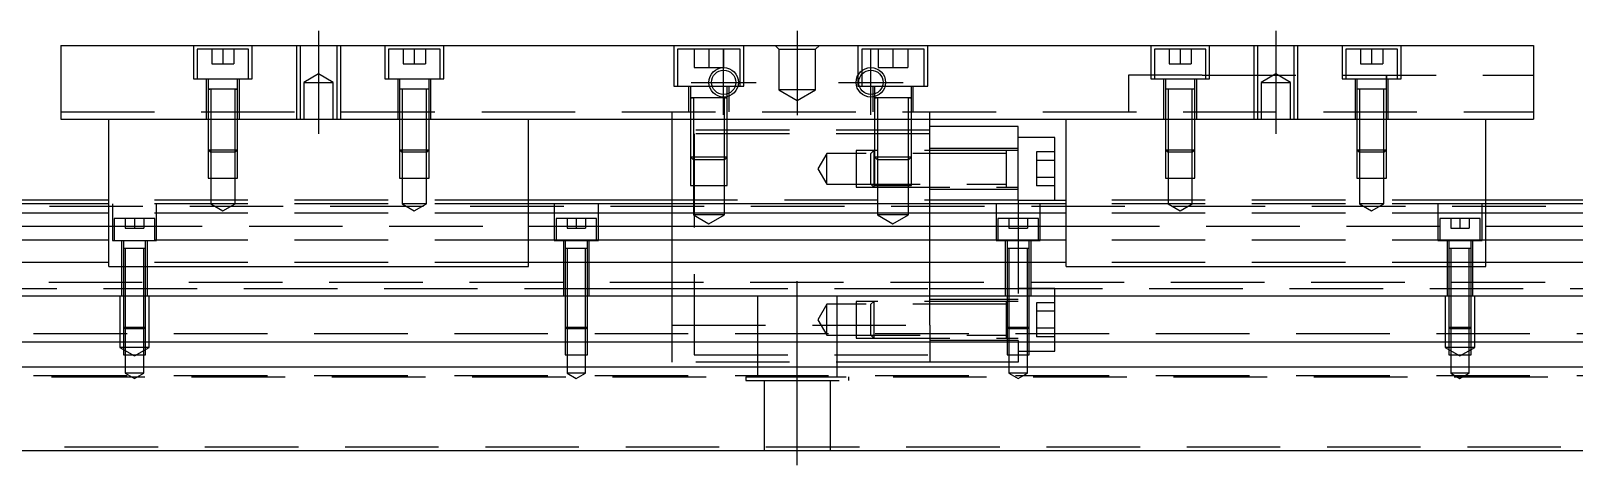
# Model space of a CAD drawing. Extents: x -12 to 731, y -279 to 102.
# Drawn here: x 185.9 to 395.5, y -235.7 to -176.7 of the extents above; entities that cross this region are included whole.
import ezdxf

# ---------------------------------------------------------------- set-up
doc = ezdxf.new("R2010")
doc.units = 0
doc.linetypes.add('CENTER', pattern=[50.8, 31.75, -6.35, 6.35, -6.35])
doc.linetypes.add('DASHED', pattern=[19.05, 12.7, -6.35])
doc.layers.get('0').update_dxf_attribs({"linetype": 'CONTINUOUS'})
doc.layers.add('CENTER', color=1, linetype='CENTER')

msp = doc.modelspace()

# ---------------------------------------------------------------- linework, layer by layer
at = {"color": 7, "linetype": 'CONTINUOUS'}
for p, q in [((190, -178.73), (190, -188.73)), ((190, -178.73), (390, -178.73)), ((390, -178.73), (390, -188.73)), ((190, -188.73), (390, -188.73)), ((196.5, -208.73), (196.5, -188.73)), ((253.5, -208.73), (253.5, -188.73)), ((273, -200.23), (273, -188.73)), ((308, -200.23), (308, -188.73)), ((320, -189.73), (308, -189.73)), ((320, -199.73), (320, -189.73)), ((326.5, -208.73), (326.5, -188.73)), ((383.5, -208.73), (383.5, -188.73)), ((325, -191.23), (320, -191.23)), ((325, -199.73), (325, -191.23)), ((196.5, -200.23), (0, -200.23)), ((196.5, -199.73), (60.5, -199.73)), ((273, -199.73), (253.5, -199.73)), ((326.5, -200.23), (253.5, -200.23)), ((320, -199.73), (326.5, -199.73)), ((525, -199.73), (383.5, -199.73)), ((580, -200.23), (383.5, -200.23)), ((196.5, -201.48), (0, -201.48)), ((0, -203.26), (196.5, -203.26)), ((326.5, -201.48), (253.5, -201.48)), ((253.5, -203.26), (326.5, -203.26)), ((580, -201.48), (383.5, -201.48)), ((383.5, -203.26), (580, -203.26)), ((196.5, -205.15), (0, -205.15)), ((326.5, -205.15), (253.5, -205.15)), ((580, -205.15), (383.5, -205.15)), ((196.5, -208.21), (0, -208.21)), ((196.5, -208.73), (253.5, -208.73)), ((326.5, -208.21), (253.5, -208.21)), ((326.5, -208.73), (383.5, -208.73)), ((580, -208.21), (383.5, -208.21)), ((0, -212.73), (580, -212.73)), ((580, -219.03), (0, -219.03)), ((580, -222.43), (0, -222.43)), ((0, -233.73), (580, -233.73))]:
    msp.add_line(p, q, dxfattribs=at)
at = {"color": 3, "linetype": 'DASHED'}
for p, q in [((208, -178.73), (208, -183.23)), ((215.5, -179.23), (208.5, -179.23)), ((208.5, -179.23), (208.5, -183.23)), ((210.5, -179.23), (210.5, -181.23)), ((212, -179.23), (212, -181.23)), ((213.5, -179.23), (213.5, -181.23)), ((215.5, -183.23), (215.5, -179.23)), ((216, -183.23), (216, -178.73)), ((222, -178.73), (222, -188.73)), ((222.5, -178.73), (222.5, -188.73)), ((227.5, -188.73), (227.5, -178.73)), ((228, -188.73), (228, -178.73)), ((234, -178.73), (234, -183.23)), ((241.5, -179.23), (234.5, -179.23)), ((234.5, -179.23), (234.5, -183.23)), ((236.5, -179.23), (236.5, -181.23)), ((238, -179.23), (238, -181.23)), ((239.5, -179.23), (239.5, -181.23)), ((241.5, -183.23), (241.5, -179.23)), ((242, -183.23), (242, -178.73)), ((273.25, -178.73), (273.25, -184.23)), ((282.25, -179.23), (273.75, -179.23)), ((273.75, -179.23), (273.75, -184.23)), ((276, -179.23), (276, -181.73)), ((278, -179.23), (278, -181.73)), ((280, -179.23), (280, -181.73)), ((282.25, -184.23), (282.25, -179.23)), ((282.75, -184.23), (282.75, -178.73)), ((287.5, -179.23), (287, -178.73)), ((287.5, -179.23), (287.5, -184.73)), ((287.5, -179.23), (292.5, -179.23)), ((292.5, -179.23), (293, -178.73)), ((292.5, -184.73), (292.5, -179.23)), ((298.25, -178.73), (298.25, -184.23)), ((307.25, -179.23), (298.75, -179.23)), ((298.75, -179.23), (298.75, -182.17)), ((301, -179.23), (301, -181.73)), ((303, -179.23), (303, -181.73)), ((305, -179.23), (305, -181.73)), ((307.25, -184.23), (307.25, -179.23)), ((307.75, -184.23), (307.75, -178.73)), ((338, -178.73), (338, -183.23)), ((345.5, -179.23), (338.5, -179.23)), ((338.5, -179.23), (338.5, -183.23)), ((340.5, -179.23), (340.5, -181.23)), ((342, -179.23), (342, -181.23)), ((343.5, -179.23), (343.5, -181.23)), ((345.5, -183.23), (345.5, -179.23)), ((346, -183.23), (346, -178.73)), ((352, -178.73), (352, -188.73)), ((352.5, -178.73), (352.5, -188.73)), ((357.5, -188.73), (357.5, -178.73)), ((358, -188.73), (358, -178.73)), ((364, -178.73), (364, -183.23)), ((371.5, -179.23), (364.5, -179.23)), ((364.5, -179.23), (364.5, -183.23)), ((366.5, -179.23), (366.5, -181.23)), ((368, -179.23), (368, -181.23)), ((369.5, -179.23), (369.5, -181.23)), ((371.5, -183.23), (371.5, -179.23)), ((372, -183.23), (372, -178.73)), ((210.5, -181.23), (212, -181.23)), ((212, -181.23), (213.5, -181.23)), ((236.5, -181.23), (238, -181.23)), ((238, -181.23), (239.5, -181.23)), ((276, -181.73), (278, -181.73)), ((278, -181.73), (280, -181.73)), ((298.75, -182.17), (298.75, -182.65)), ((301, -181.73), (303, -181.73)), ((303, -181.73), (305, -181.73)), ((340.5, -181.23), (342, -181.23)), ((342, -181.23), (343.5, -181.23)), ((366.5, -181.23), (368, -181.23)), ((368, -181.23), (369.5, -181.23)), ((208, -183.23), (216, -183.23)), ((209.75, -183.23), (209.75, -188.73)), ((210, -183.23), (210, -184.63)), ((214, -184.63), (214, -183.23)), ((214.25, -188.73), (214.25, -183.23)), ((225, -182.58), (223, -183.73)), ((223, -183.73), (225, -183.73)), ((223, -183.73), (223, -188.73)), ((227, -183.73), (225, -182.58)), ((225, -183.73), (227, -183.73)), ((227, -188.73), (227, -183.73)), ((234, -183.23), (242, -183.23)), ((235.75, -183.23), (235.75, -188.73)), ((236, -183.23), (236, -184.63)), ((240, -184.63), (240, -183.23)), ((240.25, -188.73), (240.25, -183.23)), ((273.25, -184.23), (282.75, -184.23)), ((275.25, -184.23), (275.25, -187.73)), ((275.5, -184.23), (275.5, -185.83)), ((280.5, -185.3), (280.5, -184.23)), ((280.75, -187.73), (280.75, -184.23)), ((298.25, -184.23), (307.75, -184.23)), ((298.75, -182.65), (298.75, -184.23)), ((300.25, -184.23), (300.25, -187.73)), ((300.5, -184.23), (300.5, -185.3)), ((305.5, -185.83), (305.5, -184.23)), ((305.75, -187.73), (305.75, -184.23)), ((345, -182.73), (335, -182.73)), ((335, -182.73), (335, -187.73)), ((338, -183.23), (346, -183.23)), ((339.75, -183.23), (339.75, -188.73)), ((340, -183.23), (340, -184.63)), ((344, -184.63), (344, -183.23)), ((344.25, -188.73), (344.25, -183.23)), ((345, -182.73), (390, -182.73)), ((355, -182.58), (353, -183.73)), ((353, -183.73), (355, -183.73)), ((353, -183.73), (353, -188.73)), ((357, -183.73), (355, -182.58)), ((355, -183.73), (357, -183.73)), ((357, -188.73), (357, -183.73)), ((364, -183.23), (372, -183.23)), ((365.75, -183.23), (365.75, -188.73)), ((366, -183.23), (366, -184.63)), ((370, -183.23), (370, -182.73)), ((370, -182.73), (370, -183.23)), ((370, -184.63), (370, -183.23)), ((370.25, -188.73), (370.25, -183.23)), ((210, -184.62), (210, -184.63)), ((210, -184.63), (210.22, -184.63)), ((210.22, -184.63), (210, -184.63)), ((210, -184.63), (210, -188.73)), ((210, -184.63), (210, -184.63)), ((213.78, -184.63), (210.22, -184.63)), ((210.35, -184.63), (210.35, -188.73)), ((213.65, -188.73), (213.65, -184.63)), ((213.78, -184.63), (214, -184.63)), ((214, -184.63), (213.78, -184.63)), ((214, -184.63), (214, -184.62)), ((214, -188.73), (214, -184.63)), ((214, -184.63), (214, -184.63)), ((236, -184.62), (236, -184.63)), ((236.22, -184.63), (236, -184.63)), ((236, -184.63), (236, -188.73)), ((236, -184.63), (236, -184.63)), ((239.78, -184.63), (236.22, -184.63)), ((236.35, -184.63), (236.35, -188.73)), ((239.65, -188.73), (239.65, -184.63)), ((240, -184.63), (239.78, -184.63)), ((240, -184.63), (240, -184.62)), ((240, -188.73), (240, -184.63)), ((240, -184.63), (240, -184.63)), ((275.5, -185.83), (275.76, -185.83)), ((275.76, -185.83), (275.5, -185.83)), ((275.5, -185.83), (275.5, -185.84)), ((275.5, -185.83), (275.5, -185.83)), ((275.5, -185.83), (275.5, -187.73)), ((280.01, -185.83), (275.76, -185.83)), ((275.9, -185.83), (275.9, -187.73)), ((280.24, -185.83), (280.01, -185.83)), ((280.1, -187.73), (280.1, -185.83)), ((280.24, -185.83), (280.5, -185.83)), ((280.5, -185.83), (280.24, -185.83)), ((280.5, -185.67), (280.5, -185.3)), ((280.5, -185.83), (280.5, -185.67)), ((280.5, -185.84), (280.5, -185.83)), ((280.5, -187.73), (280.5, -185.83)), ((280.5, -185.83), (280.5, -185.83)), ((292.5, -184.73), (287.5, -184.73)), ((287.5, -184.73), (290, -186.17)), ((290, -186.17), (292.5, -184.73)), ((300.5, -185.3), (300.5, -185.67)), ((300.5, -185.67), (300.5, -185.83)), ((300.5, -185.83), (300.76, -185.83)), ((300.76, -185.83), (300.5, -185.83)), ((300.5, -185.83), (300.5, -185.84)), ((300.5, -185.83), (300.5, -185.83)), ((300.5, -185.83), (300.5, -187.73)), ((305.24, -185.83), (300.76, -185.83)), ((300.9, -185.83), (300.9, -187.73)), ((305.1, -187.73), (305.1, -185.83)), ((305.24, -185.83), (305.5, -185.83)), ((305.5, -185.83), (305.24, -185.83)), ((305.5, -185.84), (305.5, -185.83)), ((305.5, -187.73), (305.5, -185.83)), ((305.5, -185.83), (305.5, -185.83)), ((340, -184.62), (340, -184.63)), ((340.22, -184.63), (340, -184.63)), ((340, -184.63), (340, -188.73)), ((340, -184.63), (340, -184.63)), ((343.78, -184.63), (340.22, -184.63)), ((340.35, -184.63), (340.35, -188.73)), ((343.65, -188.73), (343.65, -184.63)), ((344, -184.63), (343.78, -184.63)), ((344, -184.63), (344, -184.62)), ((344, -188.73), (344, -184.63)), ((344, -184.63), (344, -184.63)), ((366, -184.62), (366, -184.63)), ((370, -184.63), (366, -184.63)), ((366, -184.63), (366, -184.63)), ((366, -184.63), (366, -188.73)), ((366.35, -184.63), (366.35, -188.73)), ((369.65, -188.73), (369.65, -184.63)), ((370, -188.73), (370, -184.63)), ((190, -187.73), (390, -187.73)), ((273, -188.73), (273, -187.73)), ((275.5, -187.73), (275.5, -188.73)), ((275.5, -187.73), (275.5, -188.73)), ((275.9, -187.73), (275.9, -188.73)), ((280.1, -188.73), (280.1, -187.73)), ((280.5, -188.73), (280.5, -187.73)), ((280.5, -188.73), (280.5, -187.73)), ((300.5, -187.73), (300.5, -188.73)), ((300.5, -187.73), (300.5, -188.73)), ((300.9, -187.73), (300.9, -188.73)), ((305.1, -188.73), (305.1, -187.73)), ((305.5, -188.73), (305.5, -187.73)), ((305.5, -188.73), (305.5, -187.73)), ((308, -188.73), (308, -187.73)), ((210, -188.73), (210, -192.88)), ((210, -188.73), (210, -192.88)), ((210.35, -188.73), (210.35, -193.23)), ((213.65, -193.23), (213.65, -188.73)), ((214, -192.88), (214, -188.73)), ((214, -192.88), (214, -188.73)), ((236, -188.73), (236, -192.88)), ((236, -188.73), (236, -192.88)), ((236.35, -188.73), (236.35, -193.23)), ((239.65, -193.23), (239.65, -188.73)), ((240, -192.88), (240, -188.73)), ((240, -192.88), (240, -188.73)), ((308, -190.23), (273, -190.23)), ((275.5, -188.73), (275.5, -193.83)), ((275.5, -188.73), (275.5, -193.83)), ((275.9, -188.73), (275.9, -194.23)), ((280.1, -194.23), (280.1, -188.73)), ((280.5, -193.83), (280.5, -188.73)), ((280.5, -193.83), (280.5, -188.73)), ((300.5, -188.73), (300.5, -193.83)), ((300.5, -188.73), (300.5, -193.83)), ((300.9, -188.73), (300.9, -194.23)), ((305.1, -194.23), (305.1, -188.73)), ((305.5, -193.83), (305.5, -188.73)), ((305.5, -193.83), (305.5, -188.73)), ((340, -188.73), (340, -192.88)), ((340, -188.73), (340, -192.88)), ((340.35, -188.73), (340.35, -193.23)), ((343.65, -193.23), (343.65, -188.73)), ((344, -192.88), (344, -188.73)), ((344, -192.88), (344, -188.73)), ((366, -188.73), (366, -192.88)), ((366, -188.73), (366, -192.88)), ((366.35, -188.73), (366.35, -193.23)), ((369.65, -193.23), (369.65, -188.73)), ((370, -192.88), (370, -188.73)), ((370, -192.88), (370, -188.73)), ((308, -190.73), (276, -190.73)), ((276, -190.73), (276, -220.73)), ((320, -192.73), (308, -192.73)), ((210, -192.88), (214, -192.88)), ((210, -192.88), (210, -196.73)), ((210, -192.88), (210.35, -193.23)), ((213.65, -193.23), (210.35, -193.23)), ((210.35, -193.23), (210.35, -196.73)), ((213.65, -193.23), (214, -192.88)), ((213.65, -196.73), (213.65, -193.23)), ((214, -196.73), (214, -192.88)), ((236, -192.88), (240, -192.88)), ((236, -192.88), (236, -196.73)), ((236, -192.88), (236.35, -193.23)), ((239.65, -193.23), (236.35, -193.23)), ((236.35, -193.23), (236.35, -196.73)), ((239.65, -193.23), (240, -192.88)), ((239.65, -196.73), (239.65, -193.23)), ((240, -196.73), (240, -192.88)), ((275.5, -193.83), (278.5, -193.83)), ((275.5, -193.83), (275.5, -197.73)), ((275.5, -193.83), (275.9, -194.23)), ((278.5, -194.23), (275.9, -194.23)), ((275.9, -194.23), (275.9, -197.73)), ((278.5, -193.83), (280.5, -193.83)), ((280.1, -194.23), (278.5, -194.23)), ((280.1, -194.23), (280.5, -193.83)), ((280.1, -197.73), (280.1, -194.23)), ((280.5, -197.73), (280.5, -193.83)), ((294, -193.38), (292.79, -195.48)), ((294, -197.58), (294, -193.38)), ((318.4, -193.38), (294, -193.38)), ((298, -192.98), (298, -197.98)), ((320, -192.98), (298, -192.98)), ((300.4, -192.98), (300.4, -197.98)), ((300.5, -193.83), (301.5, -193.83)), ((300.5, -193.83), (300.5, -197.73)), ((300.5, -193.83), (300.9, -194.23)), ((301.5, -194.23), (300.9, -194.23)), ((300.9, -194.23), (300.9, -197.73)), ((301.5, -193.83), (305.5, -193.83)), ((305.1, -194.23), (301.5, -194.23)), ((305.1, -194.23), (305.5, -193.83)), ((305.1, -197.73), (305.1, -194.23)), ((305.5, -197.73), (305.5, -193.83)), ((318.4, -197.98), (318.4, -192.98)), ((322.5, -193.17), (322.5, -197.79)), ((325, -193.17), (322.5, -193.17)), ((325, -194.33), (322.5, -194.33)), ((340, -192.88), (344, -192.88)), ((340, -192.88), (340, -196.73)), ((340, -192.88), (340.35, -193.23)), ((343.65, -193.23), (340.35, -193.23)), ((340.35, -193.23), (340.35, -196.73)), ((343.65, -193.23), (344, -192.88)), ((343.65, -196.73), (343.65, -193.23)), ((344, -196.73), (344, -192.88)), ((366, -192.88), (370, -192.88)), ((366, -192.88), (366, -196.73)), ((366, -192.88), (366.35, -193.23)), ((369.65, -193.23), (366.35, -193.23)), ((366.35, -193.23), (366.35, -196.73)), ((369.65, -193.23), (370, -192.88)), ((369.65, -196.73), (369.65, -193.23)), ((370, -196.73), (370, -192.88)), ((210, -196.73), (214, -196.73)), ((210.35, -196.73), (210.35, -200.23)), ((213.65, -200.23), (213.65, -196.73)), ((236, -196.73), (240, -196.73)), ((236.35, -196.73), (236.35, -200.23)), ((239.65, -200.23), (239.65, -196.73)), ((292.79, -195.48), (294, -197.58)), ((325, -196.63), (322.5, -196.63)), ((340, -196.73), (344, -196.73)), ((340.35, -196.73), (340.35, -200.23)), ((343.65, -200.23), (343.65, -196.73)), ((366, -196.73), (370, -196.73)), ((366.35, -196.73), (366.35, -200.23)), ((369.65, -200.23), (369.65, -196.73)), ((275.5, -197.73), (280.5, -197.73)), ((275.9, -197.73), (275.9, -201.73)), ((280.1, -201.73), (280.1, -197.73)), ((294, -197.58), (318.4, -197.58)), ((298, -197.98), (320, -197.98)), ((300.5, -197.73), (305.5, -197.73)), ((300.9, -197.73), (300.9, -201.73)), ((305.1, -201.73), (305.1, -197.73)), ((308, -198.23), (320, -198.23)), ((325, -197.79), (322.5, -197.79)), ((525, -200.61), (55, -200.61)), ((253.5, -199.73), (196.5, -199.73)), ((253.5, -200.23), (196.5, -200.23)), ((197, -200.23), (197, -205.23)), ((203, -205.23), (203, -200.23)), ((213.65, -200.23), (210.35, -200.23)), ((210.35, -200.23), (212, -201.18)), ((212, -201.18), (213.65, -200.23)), ((239.65, -200.23), (236.35, -200.23)), ((236.35, -200.23), (238, -201.18)), ((238, -201.18), (239.65, -200.23)), ((257, -200.23), (257, -205.23)), ((263, -205.23), (263, -200.23)), ((276, -199.73), (273, -199.73)), ((273, -208.73), (273, -200.23)), ((320, -199.73), (276, -199.73)), ((308, -208.73), (308, -200.23)), ((317, -200.23), (317, -205.23)), ((320, -199.73), (320, -221.73)), ((323, -205.23), (323, -200.23)), ((383.5, -199.73), (326.5, -199.73)), ((383.5, -200.23), (326.5, -200.23)), ((343.65, -200.23), (340.35, -200.23)), ((340.35, -200.23), (342, -201.18)), ((342, -201.18), (343.65, -200.23)), ((369.65, -200.23), (366.35, -200.23)), ((366.35, -200.23), (368, -201.18)), ((368, -201.18), (369.65, -200.23)), ((377, -200.23), (377, -205.23)), ((383, -205.23), (383, -200.23)), ((253.5, -201.48), (196.5, -201.48)), ((196.5, -203.26), (253.5, -203.26)), ((202.75, -202.23), (197.25, -202.23)), ((197.25, -202.23), (197.25, -205.23)), ((198.75, -202.23), (198.75, -203.53)), ((200, -202.23), (200, -203.53)), ((201.25, -202.23), (201.25, -203.53)), ((202.75, -205.23), (202.75, -202.23)), ((262.75, -202.23), (257.25, -202.23)), ((257.25, -202.23), (257.25, -205.23)), ((258.75, -202.23), (258.75, -203.53)), ((260, -202.23), (260, -203.53)), ((261.25, -202.23), (261.25, -203.53)), ((262.75, -205.23), (262.75, -202.23)), ((280.1, -201.73), (275.9, -201.73)), ((275.9, -201.73), (278, -202.94)), ((278, -202.94), (280.1, -201.73)), ((305.1, -201.73), (300.9, -201.73)), ((300.9, -201.73), (303, -202.94)), ((303, -202.94), (305.1, -201.73)), ((322.75, -202.23), (317.25, -202.23)), ((317.25, -202.23), (317.25, -205.23)), ((318.75, -202.23), (318.75, -203.53)), ((320, -202.23), (320, -203.53)), ((320, -202.23), (320, -203.53)), ((321.25, -202.23), (321.25, -203.53)), ((322.75, -205.23), (322.75, -202.23)), ((383.5, -201.48), (326.5, -201.48)), ((326.5, -203.26), (383.5, -203.26)), ((382.75, -202.23), (377.25, -202.23)), ((377.25, -202.23), (377.25, -205.23)), ((378.75, -202.23), (378.75, -203.53)), ((380, -202.23), (380, -203.53)), ((381.25, -202.23), (381.25, -203.53)), ((382.75, -205.23), (382.75, -202.23)), ((253.5, -205.15), (196.5, -205.15)), ((197, -205.23), (203, -205.23)), ((198.25, -205.23), (198.25, -212.73)), ((198.5, -205.23), (198.5, -206.23)), ((198.75, -203.53), (200, -203.53)), ((200, -203.53), (201.25, -203.53)), ((201.5, -206.23), (201.5, -205.23)), ((201.75, -212.73), (201.75, -205.23)), ((257, -205.23), (263, -205.23)), ((258.25, -205.23), (258.25, -212.73)), ((258.5, -205.23), (258.5, -206.23)), ((258.75, -203.53), (260, -203.53)), ((260, -203.53), (261.25, -203.53)), ((261.5, -206.23), (261.5, -205.23)), ((261.75, -212.73), (261.75, -205.23)), ((317, -205.23), (323, -205.23)), ((318.25, -205.23), (318.25, -212.73)), ((318.5, -205.23), (318.5, -206.23)), ((318.75, -203.53), (320, -203.53)), ((320, -203.53), (321.25, -203.53)), ((321.5, -206.23), (321.5, -205.23)), ((321.75, -212.73), (321.75, -205.23)), ((383.5, -205.15), (326.5, -205.15)), ((377, -205.23), (383, -205.23)), ((378.25, -205.23), (378.25, -212.73)), ((378.5, -205.23), (378.5, -206.23)), ((378.75, -203.53), (380, -203.53)), ((380, -203.53), (381.25, -203.53)), ((381.5, -206.23), (381.5, -205.23)), ((381.75, -212.73), (381.75, -205.23)), ((198.5, -206.22), (198.5, -206.23)), ((198.5, -206.23), (201.5, -206.23)), ((198.5, -206.23), (198.5, -206.24)), ((198.5, -206.23), (198.5, -212.73)), ((198.75, -206.23), (198.75, -212.73)), ((201.25, -212.73), (201.25, -206.23)), ((201.5, -206.23), (201.5, -206.22)), ((201.5, -206.24), (201.5, -206.23)), ((201.5, -212.73), (201.5, -206.23)), ((258.5, -206.22), (258.5, -206.23)), ((258.5, -206.23), (261.5, -206.23)), ((258.5, -206.23), (258.5, -206.24)), ((258.5, -206.23), (258.5, -212.73)), ((258.75, -206.23), (258.75, -212.73)), ((261.25, -212.73), (261.25, -206.23)), ((261.5, -206.23), (261.5, -206.22)), ((261.5, -206.24), (261.5, -206.23)), ((261.5, -212.73), (261.5, -206.23)), ((318.5, -206.22), (318.5, -206.23)), ((318.5, -206.23), (321.5, -206.23)), ((318.5, -206.23), (318.5, -206.24)), ((318.5, -206.23), (318.5, -212.73)), ((318.75, -206.23), (318.75, -212.73)), ((321.25, -212.73), (321.25, -206.23)), ((321.5, -206.23), (321.5, -206.22)), ((321.5, -206.24), (321.5, -206.23)), ((321.5, -212.73), (321.5, -206.23)), ((378.5, -206.22), (378.5, -206.23)), ((378.5, -206.23), (381.5, -206.23)), ((378.5, -206.23), (378.5, -206.24)), ((378.5, -206.23), (378.5, -212.73)), ((378.75, -206.23), (378.75, -212.73)), ((381.25, -212.73), (381.25, -206.23)), ((381.5, -206.23), (381.5, -206.22)), ((381.5, -206.24), (381.5, -206.23)), ((381.5, -212.73), (381.5, -206.23)), ((253.5, -208.21), (196.5, -208.21)), ((273, -212.73), (273, -208.73)), ((308, -212.73), (308, -208.73)), ((383.5, -208.21), (326.5, -208.21)), ((55, -210.86), (525, -210.86)), ((81.5, -211.73), (258.5, -211.73)), ((198, -212.73), (198, -219.73)), ((198.5, -212.73), (198.5, -216.98)), ((198.5, -212.73), (198.5, -216.98)), ((198.75, -212.73), (198.75, -217.23)), ((201.25, -217.23), (201.25, -212.73)), ((201.5, -216.98), (201.5, -212.73)), ((201.5, -216.98), (201.5, -212.73)), ((202, -219.73), (202, -212.73)), ((258.5, -211.73), (258.75, -211.73)), ((258.5, -212.73), (258.5, -216.98)), ((258.5, -212.73), (258.5, -216.98)), ((258.75, -211.73), (261.25, -211.73)), ((258.75, -212.73), (258.75, -217.23)), ((261.25, -211.73), (261.5, -211.73)), ((261.25, -217.23), (261.25, -212.73)), ((261.5, -211.73), (273, -211.73)), ((261.5, -216.98), (261.5, -212.73)), ((261.5, -216.98), (261.5, -212.73)), ((273, -211.73), (276, -211.73)), ((273, -216.73), (273, -212.73)), ((276, -211.73), (308, -211.73)), ((276, -211.73), (308, -211.73)), ((284.64, -223.73), (284.64, -212.73)), ((295.36, -212.73), (295.36, -223.73)), ((298, -213.48), (298, -218.48)), ((320, -213.48), (298, -213.48)), ((300.4, -213.48), (300.4, -218.48)), ((308, -211.73), (318.5, -211.73)), ((308, -211.73), (318.5, -211.73)), ((308, -216.73), (308, -212.73)), ((320, -213.23), (308, -213.23)), ((318.4, -218.48), (318.4, -213.48)), ((318.5, -211.73), (318.75, -211.73)), ((318.5, -211.73), (318.75, -211.73)), ((318.5, -212.73), (318.5, -216.98)), ((318.5, -212.73), (318.5, -216.98)), ((318.75, -211.73), (320, -211.73)), ((318.75, -211.73), (525, -211.73)), ((318.75, -212.73), (318.75, -217.23)), ((325, -211.73), (320, -211.73)), ((321.25, -217.23), (321.25, -212.73)), ((321.5, -216.98), (321.5, -212.73)), ((321.5, -216.98), (321.5, -212.73)), ((322.5, -213.67), (322.5, -218.29)), ((325, -213.67), (322.5, -213.67)), ((325, -220.23), (325, -211.73)), ((378, -212.73), (378, -219.73)), ((378.5, -212.73), (378.5, -216.98)), ((378.5, -212.73), (378.5, -216.98)), ((378.75, -212.73), (378.75, -217.23)), ((381.25, -217.23), (381.25, -212.73)), ((381.5, -216.98), (381.5, -212.73)), ((381.5, -216.98), (381.5, -212.73)), ((382, -219.73), (382, -212.73)), ((294, -213.88), (292.79, -215.98)), ((294, -218.08), (294, -213.88)), ((318.4, -213.88), (294, -213.88)), ((325, -214.83), (322.5, -214.83)), ((580, -217.88), (0, -217.88)), ((198.5, -216.98), (201.5, -216.98)), ((198.5, -216.98), (198.5, -219.03)), ((198.5, -216.98), (198.75, -217.23)), ((201.25, -217.23), (198.75, -217.23)), ((198.75, -217.23), (198.75, -220.73)), ((201.25, -217.23), (201.5, -216.98)), ((201.25, -220.73), (201.25, -217.23)), ((201.5, -219.03), (201.5, -216.98)), ((258.5, -216.98), (261.5, -216.98)), ((258.5, -216.98), (258.5, -219.03)), ((258.5, -216.98), (258.75, -217.23)), ((261.25, -217.23), (258.75, -217.23)), ((258.75, -217.23), (258.75, -220.73)), ((261.25, -217.23), (261.5, -216.98)), ((261.25, -220.73), (261.25, -217.23)), ((261.5, -219.03), (261.5, -216.98)), ((273, -216.73), (308, -216.73)), ((273, -219.03), (273, -216.73)), ((292.79, -215.98), (294, -218.08)), ((308, -216.73), (308, -219.03)), ((318.5, -216.98), (321.5, -216.98)), ((318.5, -216.98), (318.5, -219.03)), ((318.5, -216.98), (318.75, -217.23)), ((321.25, -217.23), (318.75, -217.23)), ((318.75, -217.23), (318.75, -220.73)), ((321.25, -217.23), (321.5, -216.98)), ((321.25, -220.73), (321.25, -217.23)), ((321.5, -219.03), (321.5, -216.98)), ((325, -217.13), (322.5, -217.13)), ((378.5, -216.98), (381.5, -216.98)), ((378.5, -216.98), (378.5, -219.03)), ((378.5, -216.98), (378.75, -217.23)), ((381.25, -217.23), (378.75, -217.23)), ((378.75, -217.23), (378.75, -220.73)), ((381.25, -217.23), (381.5, -216.98)), ((381.25, -220.73), (381.25, -217.23)), ((381.5, -219.03), (381.5, -216.98)), ((202, -219.73), (198, -219.73)), ((198, -219.73), (200, -220.88)), ((198.5, -219.03), (198.5, -220.73)), ((200, -220.88), (202, -219.73)), ((201.5, -220.73), (201.5, -219.03)), ((258.5, -219.03), (258.5, -220.73)), ((261.5, -220.73), (261.5, -219.03)), ((308, -219.01), (273, -219.01)), ((273, -221.73), (273, -219.03)), ((294, -218.08), (318.4, -218.08)), ((298, -218.48), (320, -218.48)), ((308, -218.73), (320, -218.73)), ((308, -219.03), (308, -221.73)), ((318.5, -219.03), (318.5, -220.73)), ((321.5, -220.73), (321.5, -219.03)), ((325, -218.29), (322.5, -218.29)), ((382, -219.73), (378, -219.73)), ((378, -219.73), (380, -220.88)), ((378.5, -219.03), (378.5, -220.73)), ((380, -220.88), (382, -219.73)), ((381.5, -220.73), (381.5, -219.03)), ((198.5, -220.73), (201.5, -220.73)), ((198.75, -220.73), (198.75, -223.23)), ((201.25, -223.23), (201.25, -220.73)), ((258.5, -220.73), (261.5, -220.73)), ((258.75, -220.73), (258.75, -223.23)), ((261.25, -223.23), (261.25, -220.73)), ((308, -221.73), (273, -221.73)), ((276, -220.73), (308, -220.73)), ((320, -221.73), (308, -221.73)), ((318.5, -220.73), (321.5, -220.73)), ((318.75, -220.73), (318.75, -223.23)), ((320, -220.23), (325, -220.23)), ((321.25, -223.23), (321.25, -220.73)), ((378.5, -220.73), (381.5, -220.73)), ((378.75, -220.73), (378.75, -223.23)), ((381.25, -223.23), (381.25, -220.73)), ((580, -223.58), (0, -223.58)), ((55.36, -223.73), (524.64, -223.73)), ((201.25, -223.23), (198.75, -223.23)), ((198.75, -223.23), (200, -223.95)), ((200, -223.95), (201.25, -223.23)), ((261.25, -223.23), (258.75, -223.23)), ((258.75, -223.23), (260, -223.95)), ((260, -223.95), (261.25, -223.23)), ((283, -223.73), (297, -223.73)), ((283, -223.73), (283, -224.23)), ((283, -224.23), (297, -224.23)), ((285.5, -224.23), (285.5, -233.73)), ((294.5, -233.73), (294.5, -224.23)), ((297, -224.23), (297, -223.73)), ((321.25, -223.23), (318.75, -223.23)), ((318.75, -223.23), (320, -223.95)), ((320, -223.95), (321.25, -223.23)), ((381.25, -223.23), (378.75, -223.23)), ((378.75, -223.23), (380, -223.95)), ((380, -223.95), (381.25, -223.23)), ((0, -233.23), (580, -233.23))]:
    msp.add_line(p, q, dxfattribs=at)
at = {"color": 3, "linetype": 'CONTINUOUS'}
for p, q in [((300.4, -192.98), (300, -193.38)), ((300, -197.58), (300, -193.38)), ((300.4, -197.98), (300, -197.58)), ((300.4, -213.48), (300, -213.88)), ((300, -218.08), (300, -213.88)), ((300.4, -218.48), (300, -218.08))]:
    msp.add_line(p, q, dxfattribs=at)
for centre in [(280, -183.73), (300, -183.73)]:
    msp.add_circle(centre, 2, dxfattribs=at)
at = {"color": 7, "linetype": 'CONTINUOUS'}
for centre in [(280, -183.73), (300, -183.73)]:
    msp.add_circle(centre, 1.65, dxfattribs=at)
at = {"layer": 'CENTER', "color": 1, "linetype": 'CENTER'}
for p, q in [((225, -176.73), (225, -190.73)), ((290, -176.73), (290, -188.17)), ((355, -176.73), (355, -190.73)), ((280, -188.13), (280, -179.33)), ((300, -188.13), (300, -179.33)), ((275.6, -183.73), (284.4, -183.73)), ((295.6, -183.73), (304.4, -183.73)), ((290, -235.73), (290, -210.73))]:
    msp.add_line(p, q, dxfattribs=at)

doc.saveas('drawing.dxf')
